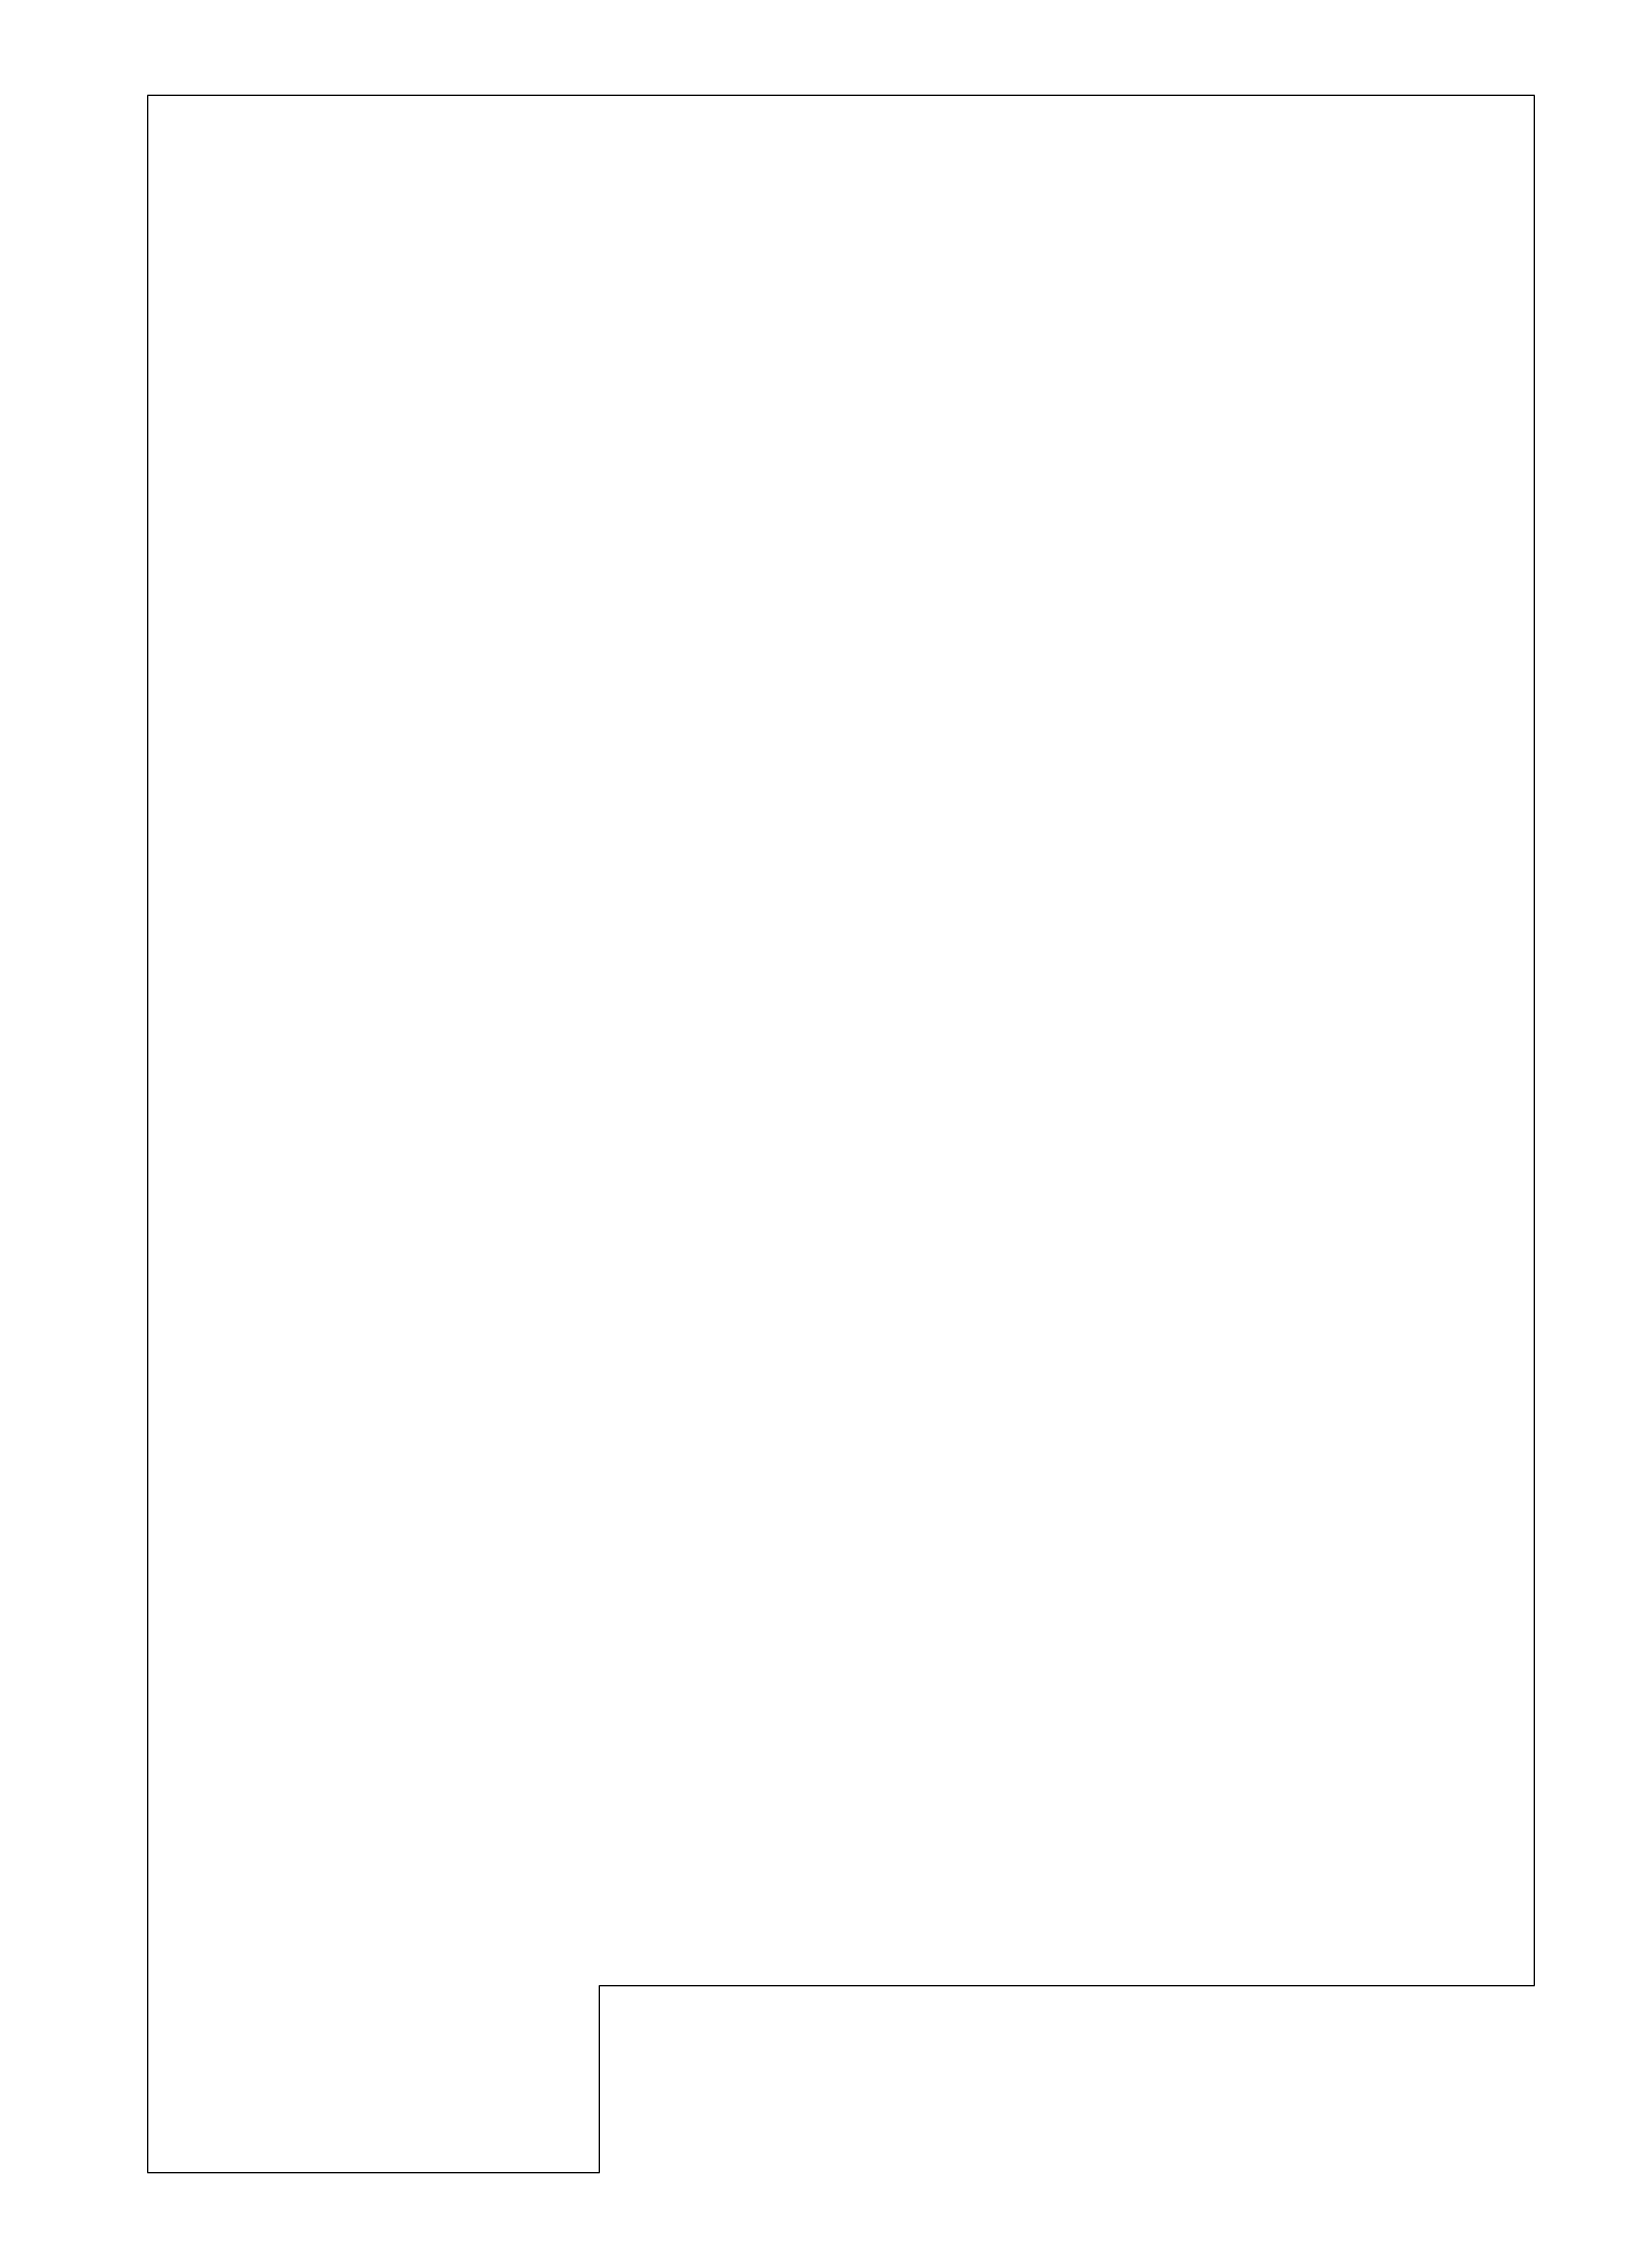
# Paper-space layout 'A3_V' of a CAD drawing. Header units: millimetres. Extents: x 0 to 297, y 0 to 420.
# The model-space entities are those that its viewports show. They can reach past a viewport. Long polylines and large blocks are cut down to what shows.
import ezdxf

# ---------------------------------------------------------------- set-up
doc = ezdxf.new("R2010")
doc.units = ezdxf.units.MM

psp = doc.layouts.new('A3_V')

# ---------------------------------------------------------------- linework, layer by layer
psp.add_lwpolyline([(20, 410), (20, 10), (107, 10), (107, 46), (287, 46), (287, 410), (20, 410)], close=True)

# ---------------------------------------------------------------- viewports
at = {"layer": '0'}
vp = psp.add_viewport(center=(153.5, 210), size=(267, 400), view_center_point=(1909.8, 1302.33), view_height=2061.337, dxfattribs=at)
vp.dxf.flags = 0x10000  # cut along an outline
vp.dxf.clipping_boundary_handle = psp.add_lwpolyline([(20, 410), (20, 10), (107, 10), (107, 46), (287, 46), (287, 410), (20, 410)], format="xyb", close=True, dxfattribs={"invisible": 1}).dxf.handle

doc.saveas('drawing.dxf')
